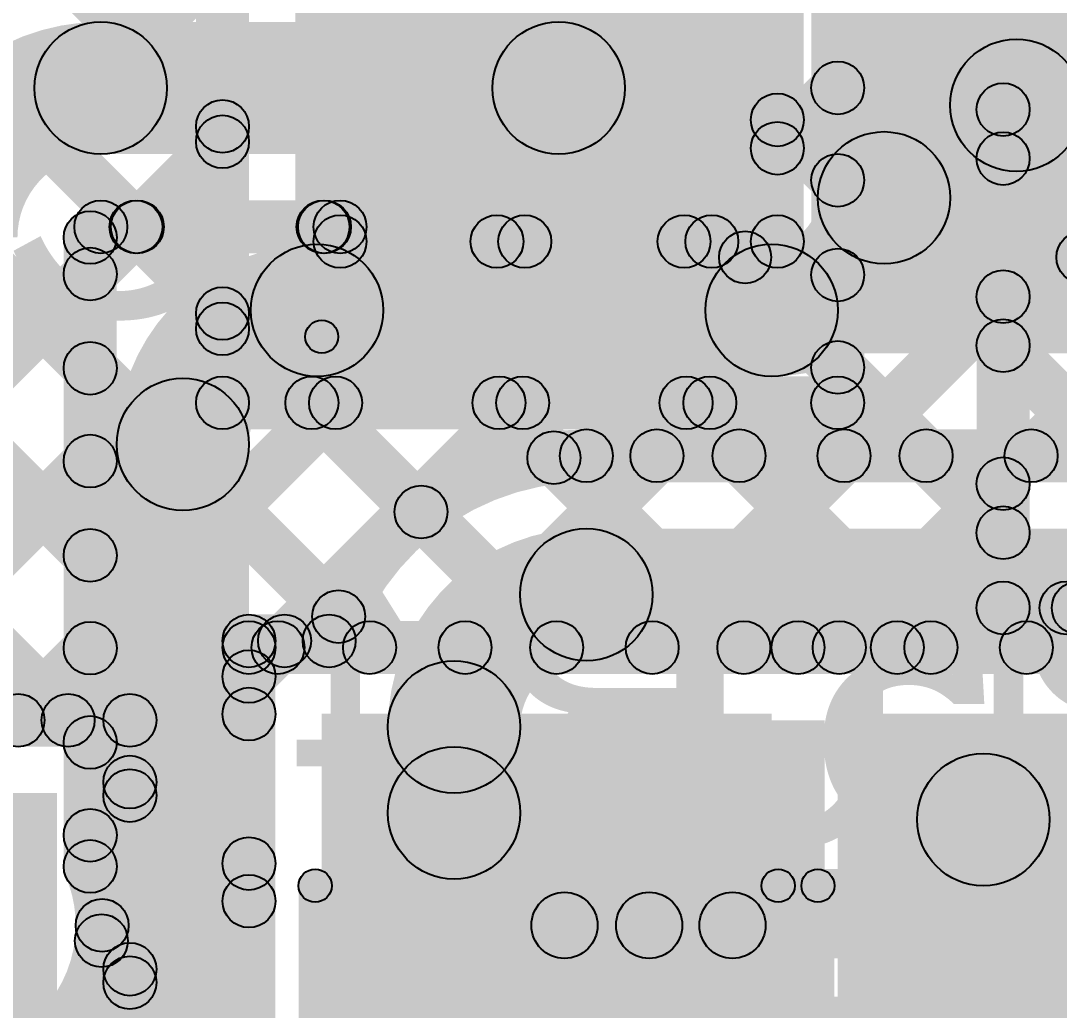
# Model space of a CAD drawing. Header units: millimetres. Extents: x 3.07 to 5.81, y 1.29 to 3.84.
# Drawn here: x 5.2575 to 5.4145, y 1.4232 to 1.5728 of the extents above; entities that cross this region are included whole.
import ezdxf

# ---------------------------------------------------------------- set-up
doc = ezdxf.new("R2010")
doc.units = ezdxf.units.MM
doc.header["$MEASUREMENT"] = 0
for name, color, linetype in [('BottomLayer', 5, 'Continuous'), ('BottomOverlay', 54, 'Continuous'), ('BottomPaste', 16, 'Continuous'), ('BottomSolder', 6, 'Continuous'), ('TopLayer', 1, 'Continuous'), ('TopOverlay', 2, 'Continuous'), ('TopPaste', 8, 'Continuous'), ('TopSolder', 216, 'Continuous'), ('ViaHoleLayer', 16, 'Continuous')]:
    doc.layers.add(name, color=color, linetype=linetype)

# ---------------------------------------------------------------- blocks, each defined once
blk = doc.blocks.new('SI7021_A20_GM1R_8')
at = {"layer": 'TopOverlay'}
h = blk.add_hatch(color=2, dxfattribs=at)
edge = h.paths.add_edge_path()
edge.add_arc((-0.0794, 0.063), 0.005, 0, 360)
h = blk.add_hatch(color=2, dxfattribs=at)
edge = h.paths.add_edge_path()
edge.add_arc((-0.0666, 0.063), 0.005, 0, 360)
h = blk.add_hatch(color=2, dxfattribs=at)
edge = h.paths.add_edge_path()
edge.add_arc((-0.054, 0.063), 0.005, 0, 360)
blk.add_hatch(color=2, dxfattribs=at).paths.add_polyline_path([(-0.054, 0.058), (-0.054, 0.068), (0.055, 0.068), (0.055, 0.058)])
at = {"layer": 'TopSolder'}
for points in [[(-0.07782, 0.05223), (-0.03635, 0.05223), (-0.03635, 0.02651), (-0.07782, 0.02651)], [(-0.0355, 0.05321), (0.0355, 0.05321), (0.0355, -0.05321), (-0.0355, -0.05321)]]:
    blk.add_hatch(color=216, dxfattribs=at).paths.add_polyline_path(points)
at = {"layer": 'TopOverlay', "const_width": 0.01}
blk.add_lwpolyline([(-0.0666, 0.063, 1), (-0.0794, 0.063, 1)], format="xyb", close=True, dxfattribs=at)
at = {"layer": 'TopOverlay'}
for centre in [(-0.0794, 0.063), (-0.0666, 0.063), (-0.054, 0.063)]:
    blk.add_circle(centre, 0.005, dxfattribs=at)
blk = doc.blocks.new('SOT23_5_19')
at = {"layer": 'TopLayer'}
for points in [[(-0.07323, 0.04961), (-0.02913, 0.04961), (-0.02913, 0.0252), (-0.07323, 0.0252)], [(0.02913, 0.04961), (0.07323, 0.04961), (0.07323, 0.0252), (0.02913, 0.0252)], [(-0.07323, 0.0122), (-0.02913, 0.0122), (-0.02913, -0.0122), (-0.07323, -0.0122)], [(-0.07323, -0.0252), (-0.02913, -0.0252), (-0.02913, -0.04961), (-0.07323, -0.04961)], [(0.02913, -0.0252), (0.07323, -0.0252), (0.07323, -0.04961), (0.02913, -0.04961)]]:
    blk.add_hatch(color=1, dxfattribs=at).paths.add_polyline_path(points)
at = {"layer": 'TopOverlay'}
h = blk.add_hatch(color=2, dxfattribs=at)
edge = h.paths.add_edge_path()
edge.add_arc((-0.05824, 0.063), 0.005, 0, 360)
h = blk.add_hatch(color=2, dxfattribs=at)
edge = h.paths.add_edge_path()
edge.add_arc((-0.04976, 0.063), 0.005, 0, 360)
h = blk.add_hatch(color=2, dxfattribs=at)
edge = h.paths.add_edge_path()
edge.add_arc((-0.028, 0.063), 0.00394, 0, 360)
for points in [[(0.023, 0.06694), (0.023, 0.05906), (-0.028, 0.05906), (-0.028, 0.06694)], [(0.023, -0.05906), (0.023, -0.06694), (-0.028, -0.06694), (-0.028, -0.05906)]]:
    blk.add_hatch(color=2, dxfattribs=at).paths.add_polyline_path(points)
h = blk.add_hatch(color=2, dxfattribs=at)
edge = h.paths.add_edge_path()
edge.add_arc((0.023, 0.063), 0.00394, 0, 360)
h = blk.add_hatch(color=2, dxfattribs=at)
edge = h.paths.add_edge_path()
edge.add_arc((-0.028, -0.063), 0.00394, 0, 360)
h = blk.add_hatch(color=2, dxfattribs=at)
edge = h.paths.add_edge_path()
edge.add_arc((0.023, -0.063), 0.00394, 0, 360)
at = {"layer": 'TopPaste'}
for points in [[(-0.07323, 0.04961), (-0.02913, 0.04961), (-0.02913, 0.0252), (-0.07323, 0.0252)], [(0.02913, 0.04961), (0.07323, 0.04961), (0.07323, 0.0252), (0.02913, 0.0252)], [(-0.07323, 0.0122), (-0.02913, 0.0122), (-0.02913, -0.0122), (-0.07323, -0.0122)], [(-0.07323, -0.0252), (-0.02913, -0.0252), (-0.02913, -0.04961), (-0.07323, -0.04961)], [(0.02913, -0.0252), (0.07323, -0.0252), (0.07323, -0.04961), (0.02913, -0.04961)]]:
    blk.add_hatch(color=8, dxfattribs=at).paths.add_polyline_path(points)
at = {"layer": 'TopSolder'}
for points in [[(-0.07723, 0.05361), (-0.02513, 0.05361), (-0.02513, 0.0212), (-0.07723, 0.0212)], [(0.02513, 0.05361), (0.07723, 0.05361), (0.07723, 0.0212), (0.02513, 0.0212)], [(-0.07723, 0.0162), (-0.02513, 0.0162), (-0.02513, -0.0162), (-0.07723, -0.0162)], [(-0.07723, -0.0212), (-0.02513, -0.0212), (-0.02513, -0.05361), (-0.07723, -0.05361)], [(0.02513, -0.0212), (0.07723, -0.0212), (0.07723, -0.05361), (0.02513, -0.05361)]]:
    blk.add_hatch(color=216, dxfattribs=at).paths.add_polyline_path(points)
at = {"layer": 'TopOverlay', "const_width": 0.01}
blk.add_lwpolyline([(-0.04976, 0.063, 1), (-0.05824, 0.063, 1)], format="xyb", close=True, dxfattribs=at)
at = {"layer": 'TopOverlay'}
for centre, radius in [((-0.05824, 0.063), 0.005), ((-0.04976, 0.063), 0.005), ((-0.028, 0.063), 0.00394), ((0.023, 0.063), 0.00394), ((-0.028, -0.063), 0.00394), ((0.023, -0.063), 0.00394)]:
    blk.add_circle(centre, radius, dxfattribs=at)
blk = doc.blocks.new('RES0805_B_50')
at = {"layer": 'BottomLayer'}
for points in [[(-0.06, 0.025), (-0.02, 0.025), (-0.02, -0.025), (-0.06, -0.025)], [(0.02, 0.025), (0.06, 0.025), (0.06, -0.025), (0.02, -0.025)]]:
    blk.add_hatch(color=5, dxfattribs=at).paths.add_polyline_path(points)
at = {"layer": 'BottomOverlay'}
h = blk.add_hatch(color=54, dxfattribs=at)
edge = h.paths.add_edge_path()
edge.add_arc((-0.065, 0.035), 0.0025, 0, 360)
h = blk.add_hatch(color=54, dxfattribs=at)
edge = h.paths.add_edge_path()
edge.add_arc((-0.065, 0.035), 0.0025, 0, 360)
for points in [[(0.065, 0.0375), (0.065, 0.0325), (-0.065, 0.0325), (-0.065, 0.0375)], [(-0.0625, -0.035), (-0.0675, -0.035), (-0.0675, 0.035), (-0.0625, 0.035)], [(0.0675, -0.035), (0.0625, -0.035), (0.0625, 0.035), (0.0675, 0.035)], [(0.065, -0.0325), (0.065, -0.0375), (-0.065, -0.0375), (-0.065, -0.0325)]]:
    blk.add_hatch(color=54, dxfattribs=at).paths.add_polyline_path(points)
h = blk.add_hatch(color=54, dxfattribs=at)
edge = h.paths.add_edge_path()
edge.add_arc((0.065, 0.035), 0.0025, 0, 360)
h = blk.add_hatch(color=54, dxfattribs=at)
edge = h.paths.add_edge_path()
edge.add_arc((0.065, 0.035), 0.0025, 0, 360)
h = blk.add_hatch(color=54, dxfattribs=at)
edge = h.paths.add_edge_path()
edge.add_arc((-0.065, -0.035), 0.0025, 0, 360)
h = blk.add_hatch(color=54, dxfattribs=at)
edge = h.paths.add_edge_path()
edge.add_arc((-0.065, -0.035), 0.0025, 0, 360)
h = blk.add_hatch(color=54, dxfattribs=at)
edge = h.paths.add_edge_path()
edge.add_arc((0.065, -0.035), 0.0025, 0, 360)
h = blk.add_hatch(color=54, dxfattribs=at)
edge = h.paths.add_edge_path()
edge.add_arc((0.065, -0.035), 0.0025, 0, 360)
at = {"layer": 'BottomPaste'}
for points in [[(-0.06, 0.025), (-0.02, 0.025), (-0.02, -0.025), (-0.06, -0.025)], [(0.02, 0.025), (0.06, 0.025), (0.06, -0.025), (0.02, -0.025)]]:
    blk.add_hatch(color=16, dxfattribs=at).paths.add_polyline_path(points)
at = {"layer": 'BottomSolder'}
for points in [[(-0.064, 0.029), (-0.016, 0.029), (-0.016, -0.029), (-0.064, -0.029)], [(0.016, 0.029), (0.064, 0.029), (0.064, -0.029), (0.016, -0.029)]]:
    blk.add_hatch(color=6, dxfattribs=at).paths.add_polyline_path(points)
at = {"layer": 'BottomOverlay'}
for centre in [(-0.065, 0.035), (-0.065, 0.035), (0.065, 0.035), (0.065, 0.035), (-0.065, -0.035), (-0.065, -0.035), (0.065, -0.035), (0.065, -0.035)]:
    blk.add_circle(centre, 0.0025, dxfattribs=at)
blk = doc.blocks.new('RES0805_B_51')
at = {"layer": 'BottomLayer'}
for points in [[(-0.06, 0.025), (-0.02, 0.025), (-0.02, -0.025), (-0.06, -0.025)], [(0.02, 0.025), (0.06, 0.025), (0.06, -0.025), (0.02, -0.025)]]:
    blk.add_hatch(color=5, dxfattribs=at).paths.add_polyline_path(points)
at = {"layer": 'BottomOverlay'}
h = blk.add_hatch(color=54, dxfattribs=at)
edge = h.paths.add_edge_path()
edge.add_arc((-0.065, 0.035), 0.0025, 0, 360)
h = blk.add_hatch(color=54, dxfattribs=at)
edge = h.paths.add_edge_path()
edge.add_arc((-0.065, 0.035), 0.0025, 0, 360)
for points in [[(0.065, 0.0375), (0.065, 0.0325), (-0.065, 0.0325), (-0.065, 0.0375)], [(-0.0625, -0.035), (-0.0675, -0.035), (-0.0675, 0.035), (-0.0625, 0.035)], [(0.0675, -0.035), (0.0625, -0.035), (0.0625, 0.035), (0.0675, 0.035)], [(0.065, -0.0325), (0.065, -0.0375), (-0.065, -0.0375), (-0.065, -0.0325)]]:
    blk.add_hatch(color=54, dxfattribs=at).paths.add_polyline_path(points)
h = blk.add_hatch(color=54, dxfattribs=at)
edge = h.paths.add_edge_path()
edge.add_arc((0.065, 0.035), 0.0025, 0, 360)
h = blk.add_hatch(color=54, dxfattribs=at)
edge = h.paths.add_edge_path()
edge.add_arc((0.065, 0.035), 0.0025, 0, 360)
h = blk.add_hatch(color=54, dxfattribs=at)
edge = h.paths.add_edge_path()
edge.add_arc((-0.065, -0.035), 0.0025, 0, 360)
h = blk.add_hatch(color=54, dxfattribs=at)
edge = h.paths.add_edge_path()
edge.add_arc((-0.065, -0.035), 0.0025, 0, 360)
h = blk.add_hatch(color=54, dxfattribs=at)
edge = h.paths.add_edge_path()
edge.add_arc((0.065, -0.035), 0.0025, 0, 360)
h = blk.add_hatch(color=54, dxfattribs=at)
edge = h.paths.add_edge_path()
edge.add_arc((0.065, -0.035), 0.0025, 0, 360)
at = {"layer": 'BottomPaste'}
for points in [[(-0.06, 0.025), (-0.02, 0.025), (-0.02, -0.025), (-0.06, -0.025)], [(0.02, 0.025), (0.06, 0.025), (0.06, -0.025), (0.02, -0.025)]]:
    blk.add_hatch(color=16, dxfattribs=at).paths.add_polyline_path(points)
at = {"layer": 'BottomSolder'}
for points in [[(-0.064, 0.029), (-0.016, 0.029), (-0.016, -0.029), (-0.064, -0.029)], [(0.016, 0.029), (0.064, 0.029), (0.064, -0.029), (0.016, -0.029)]]:
    blk.add_hatch(color=6, dxfattribs=at).paths.add_polyline_path(points)
at = {"layer": 'BottomOverlay'}
for centre in [(-0.065, 0.035), (-0.065, 0.035), (0.065, 0.035), (0.065, 0.035), (-0.065, -0.035), (-0.065, -0.035), (0.065, -0.035), (0.065, -0.035)]:
    blk.add_circle(centre, 0.0025, dxfattribs=at)
blk = doc.blocks.new('C__0805_B_101')
at = {"layer": 'BottomLayer'}
for points in [[(-0.06, 0.03), (-0.02, 0.03), (-0.02, -0.03), (-0.06, -0.03)], [(0.02, 0.03), (0.06, 0.03), (0.06, -0.03), (0.02, -0.03)]]:
    blk.add_hatch(color=5, dxfattribs=at).paths.add_polyline_path(points)
at = {"layer": 'BottomOverlay'}
h = blk.add_hatch(color=54, dxfattribs=at)
edge = h.paths.add_edge_path()
edge.add_arc((-0.065, 0.035), 0.0025, 0, 360)
h = blk.add_hatch(color=54, dxfattribs=at)
edge = h.paths.add_edge_path()
edge.add_arc((-0.065, 0.035), 0.0025, 0, 360)
for points in [[(-0.065, 0.0325), (-0.065, 0.0375), (0.065, 0.0375), (0.065, 0.0325)], [(-0.0625, -0.035), (-0.0675, -0.035), (-0.0675, 0.035), (-0.0625, 0.035)], [(0.0675, -0.035), (0.0625, -0.035), (0.0625, 0.035), (0.0675, 0.035)], [(-0.065, -0.0375), (-0.065, -0.0325), (0.065, -0.0325), (0.065, -0.0375)]]:
    blk.add_hatch(color=54, dxfattribs=at).paths.add_polyline_path(points)
h = blk.add_hatch(color=54, dxfattribs=at)
edge = h.paths.add_edge_path()
edge.add_arc((0.065, 0.035), 0.0025, 0, 360)
h = blk.add_hatch(color=54, dxfattribs=at)
edge = h.paths.add_edge_path()
edge.add_arc((0.065, 0.035), 0.0025, 0, 360)
h = blk.add_hatch(color=54, dxfattribs=at)
edge = h.paths.add_edge_path()
edge.add_arc((-0.065, -0.035), 0.0025, 0, 360)
h = blk.add_hatch(color=54, dxfattribs=at)
edge = h.paths.add_edge_path()
edge.add_arc((-0.065, -0.035), 0.0025, 0, 360)
h = blk.add_hatch(color=54, dxfattribs=at)
edge = h.paths.add_edge_path()
edge.add_arc((0.065, -0.035), 0.0025, 0, 360)
h = blk.add_hatch(color=54, dxfattribs=at)
edge = h.paths.add_edge_path()
edge.add_arc((0.065, -0.035), 0.0025, 0, 360)
at = {"layer": 'BottomPaste'}
for points in [[(-0.06, 0.03), (-0.02, 0.03), (-0.02, -0.03), (-0.06, -0.03)], [(0.02, 0.03), (0.06, 0.03), (0.06, -0.03), (0.02, -0.03)]]:
    blk.add_hatch(color=16, dxfattribs=at).paths.add_polyline_path(points)
at = {"layer": 'BottomSolder'}
for points in [[(-0.064, 0.034), (-0.016, 0.034), (-0.016, -0.034), (-0.064, -0.034)], [(0.016, 0.034), (0.064, 0.034), (0.064, -0.034), (0.016, -0.034)]]:
    blk.add_hatch(color=6, dxfattribs=at).paths.add_polyline_path(points)
at = {"layer": 'BottomOverlay'}
for centre in [(-0.065, 0.035), (-0.065, 0.035), (0.065, 0.035), (0.065, 0.035), (-0.065, -0.035), (-0.065, -0.035), (0.065, -0.035), (0.065, -0.035)]:
    blk.add_circle(centre, 0.0025, dxfattribs=at)

msp = doc.modelspace()

# ---------------------------------------------------------------- hatches: boundary and pattern name
at = {"layer": 'BottomLayer'}
for points in [[(4.93017, 1.90897), (4.93583, 1.91462), (5.29083, 1.55962), (5.28517, 1.55397)], [(4.93017, 1.88068), (4.93583, 1.88634), (5.29083, 1.53134), (5.28517, 1.52568)], [(4.93017, 1.8524), (4.93583, 1.85806), (5.30838, 1.48551), (5.30272, 1.47985)], [(4.93017, 1.82411), (4.93583, 1.82977), (5.29483, 1.47077), (5.28917, 1.46511)], [(4.93017, 1.79583), (4.93583, 1.80149), (5.26749, 1.46983), (5.26183, 1.46417)], [(5.292, 1.515), (5.284, 1.515), (5.284, 1.684), (5.292, 1.684)], [(5.299, 1.526), (5.37, 1.526), (5.37, 1.673), (5.299, 1.673)], [(5.38383, 1.55979), (5.37817, 1.56545), (5.41155, 1.59883), (5.41721, 1.59317)], [(5.38383, 1.53151), (5.37817, 1.53717), (5.43983, 1.59883), (5.44549, 1.59317)], [(5.38478, 1.50417), (5.37912, 1.50983), (5.46812, 1.59883), (5.47378, 1.59317)], [(5.38739, 1.59317), (5.39305, 1.59883), (5.4526, 1.53927), (5.44694, 1.53362)], [(5.385, 1.515), (5.377, 1.515), (5.377, 1.596), (5.385, 1.596)], [(5.17507, 1.46417), (5.16941, 1.46983), (5.28517, 1.58559), (5.29083, 1.57993)], [(5.37817, 1.5741), (5.38383, 1.57976), (5.42917, 1.53442), (5.42352, 1.52876)], [(5.408, 1.55), (5.408, 1.57), (5.532, 1.57), (5.532, 1.55)], [(5.20335, 1.46417), (5.1977, 1.46983), (5.28517, 1.5573), (5.29083, 1.55165)], [(5.37817, 1.54582), (5.38383, 1.55148), (5.4226, 1.51271), (5.41694, 1.50705)], [(5.23164, 1.46417), (5.22598, 1.46983), (5.28517, 1.52902), (5.29083, 1.52336)], [(5.37817, 1.51754), (5.38383, 1.52319), (5.39719, 1.50983), (5.39154, 1.50417)], [(5.288, 1.511), (5.288, 1.519), (5.381, 1.519), (5.381, 1.511)], [(5.41306, 1.50417), (5.4074, 1.50983), (5.41638, 1.51881), (5.42204, 1.51315)], [(5.25992, 1.46417), (5.25427, 1.46983), (5.30227, 1.51783), (5.30792, 1.51217)], [(5.30021, 1.47617), (5.29455, 1.48183), (5.33055, 1.51783), (5.33621, 1.51217)], [(5.29868, 1.51217), (5.30434, 1.51783), (5.32084, 1.50133), (5.31518, 1.49567)], [(5.32697, 1.51217), (5.33262, 1.51783), (5.34092, 1.50953), (5.33526, 1.50388)], [(5.35649, 1.50417), (5.35083, 1.50983), (5.35883, 1.51783), (5.36449, 1.51217)], [(5.35525, 1.51217), (5.36091, 1.51783), (5.36891, 1.50983), (5.36325, 1.50417)], [(5.343, 1.503), (5.343, 1.511), (5.42064, 1.511), (5.42064, 1.503)], [(5.343, 1.476), (5.343, 1.496), (5.59155, 1.496), (5.59155, 1.476)], [(5.292, 1.475), (5.292, 1.483), (5.30412, 1.483), (5.30412, 1.475)], [(5.29483, 1.47079), (5.28917, 1.47645), (5.29455, 1.48183), (5.30021, 1.47617)], [(5.296, 1.399), (5.288, 1.399), (5.288, 1.479), (5.296, 1.479)], [(5.27683, 1.45279), (5.27117, 1.45845), (5.28917, 1.47645), (5.29483, 1.47079)], [(4.933, 1.463), (4.933, 1.471), (5.274, 1.471), (5.274, 1.463)], [(5.303, 1.396), (5.371, 1.396), (5.371, 1.468), (5.303, 1.468)], [(5.381, 1.396), (5.45, 1.396), (5.45, 1.468), (5.381, 1.468)], [(5.278, 1.385), (5.27, 1.385), (5.27, 1.467), (5.278, 1.467)], [(5.333, 1.453), (5.313, 1.453), (5.313, 1.466), (5.333, 1.466)], [(5.403, 1.442), (5.403, 1.462), (5.5936, 1.462), (5.5936, 1.442)], [(5.27117, 1.45483), (5.27683, 1.46049), (5.29483, 1.44249), (5.28917, 1.43683)], [(4.122, 1.396), (5.263, 1.396), (5.263, 1.456), (4.122, 1.456)], [(5.27683, 1.42451), (5.27117, 1.43017), (5.28917, 1.44817), (5.29483, 1.44251)], [(5.27117, 1.42655), (5.27683, 1.4322), (5.29483, 1.4142), (5.28917, 1.40855)]]:
    msp.add_hatch(color=5, dxfattribs=at).paths.add_polyline_path(points)
h = msp.add_hatch(color=5, dxfattribs=at)
edge = h.paths.add_edge_path()
edge.add_arc((5.408, 1.56), 0.01, 0, 360)
h = msp.add_hatch(color=5, dxfattribs=at)
edge = h.paths.add_edge_path()
edge.add_arc((5.381, 1.56262), 0.004, 0, 360)
h = msp.add_hatch(color=5, dxfattribs=at)
edge = h.paths.add_edge_path()
edge.add_arc((5.288, 1.5568), 0.004, 0, 360)
h = msp.add_hatch(color=5, dxfattribs=at)
edge = h.paths.add_edge_path()
edge.add_arc((5.288, 1.55447), 0.004, 0, 360)
h = msp.add_hatch(color=5, dxfattribs=at)
edge = h.paths.add_edge_path()
edge.add_arc((5.381, 1.54865), 0.004, 0, 360)
h = msp.add_hatch(color=5, dxfattribs=at)
edge = h.paths.add_edge_path()
edge.add_arc((5.381, 1.53434), 0.004, 0, 360)
h = msp.add_hatch(color=5, dxfattribs=at)
edge = h.paths.add_edge_path()
edge.add_arc((5.288, 1.52851), 0.004, 0, 360)
h = msp.add_hatch(color=5, dxfattribs=at)
edge = h.paths.add_edge_path()
edge.add_arc((5.288, 1.52619), 0.004, 0, 360)
h = msp.add_hatch(color=5, dxfattribs=at)
edge = h.paths.add_edge_path()
edge.add_arc((5.381, 1.52036), 0.004, 0, 360)
h = msp.add_hatch(color=5, dxfattribs=at)
edge = h.paths.add_edge_path()
edge.add_arc((5.288, 1.515), 0.004, 0, 360)
h = msp.add_hatch(color=5, dxfattribs=at)
edge = h.paths.add_edge_path()
edge.add_arc((5.288, 1.515), 0.004, 0, 360)
h = msp.add_hatch(color=5, dxfattribs=at)
edge = h.paths.add_edge_path()
edge.add_arc((5.30151, 1.515), 0.004, 0, 360)
h = msp.add_hatch(color=5, dxfattribs=at)
edge = h.paths.add_edge_path()
edge.add_arc((5.30509, 1.515), 0.004, 0, 360)
h = msp.add_hatch(color=5, dxfattribs=at)
edge = h.paths.add_edge_path()
edge.add_arc((5.3298, 1.515), 0.004, 0, 360)
h = msp.add_hatch(color=5, dxfattribs=at)
edge = h.paths.add_edge_path()
edge.add_arc((5.33338, 1.515), 0.004, 0, 360)
h = msp.add_hatch(color=5, dxfattribs=at)
edge = h.paths.add_edge_path()
edge.add_arc((5.35808, 1.515), 0.004, 0, 360)
h = msp.add_hatch(color=5, dxfattribs=at)
edge = h.paths.add_edge_path()
edge.add_arc((5.36166, 1.515), 0.004, 0, 360)
h = msp.add_hatch(color=5, dxfattribs=at)
edge = h.paths.add_edge_path()
edge.add_arc((5.381, 1.515), 0.004, 0, 360)
h = msp.add_hatch(color=5, dxfattribs=at)
edge = h.paths.add_edge_path()
edge.add_arc((5.381, 1.515), 0.004, 0, 360)
h = msp.add_hatch(color=5, dxfattribs=at)
edge = h.paths.add_edge_path()
edge.add_arc((5.33809, 1.50671), 0.004, 0, 360)
h = msp.add_hatch(color=5, dxfattribs=at)
edge = h.paths.add_edge_path()
edge.add_arc((5.343, 1.507), 0.004, 0, 360)
h = msp.add_hatch(color=5, dxfattribs=at)
edge = h.paths.add_edge_path()
edge.add_arc((5.343, 1.507), 0.004, 0, 360)
h = msp.add_hatch(color=5, dxfattribs=at)
edge = h.paths.add_edge_path()
edge.add_arc((5.35366, 1.507), 0.004, 0, 360)
h = msp.add_hatch(color=5, dxfattribs=at)
edge = h.paths.add_edge_path()
edge.add_arc((5.36608, 1.507), 0.004, 0, 360)
h = msp.add_hatch(color=5, dxfattribs=at)
edge = h.paths.add_edge_path()
edge.add_arc((5.38195, 1.507), 0.004, 0, 360)
h = msp.add_hatch(color=5, dxfattribs=at)
edge = h.paths.add_edge_path()
edge.add_arc((5.39436, 1.507), 0.004, 0, 360)
h = msp.add_hatch(color=5, dxfattribs=at)
edge = h.paths.add_edge_path()
edge.add_arc((5.41023, 1.507), 0.004, 0, 360)
h = msp.add_hatch(color=5, dxfattribs=at)
edge = h.paths.add_edge_path()
edge.add_arc((5.31801, 1.4985), 0.004, 0, 360)
h = msp.add_hatch(color=5, dxfattribs=at)
edge = h.paths.add_edge_path()
edge.add_arc((5.343, 1.486), 0.01, 0, 360)
h = msp.add_hatch(color=5, dxfattribs=at)
edge = h.paths.add_edge_path()
edge.add_arc((5.343, 1.486), 0.01, 0, 360)
h = msp.add_hatch(color=5, dxfattribs=at)
edge = h.paths.add_edge_path()
edge.add_arc((5.30555, 1.48268), 0.004, 0, 360)
h = msp.add_hatch(color=5, dxfattribs=at)
edge = h.paths.add_edge_path()
edge.add_arc((5.292, 1.479), 0.004, 0, 360)
h = msp.add_hatch(color=5, dxfattribs=at)
edge = h.paths.add_edge_path()
edge.add_arc((5.292, 1.479), 0.004, 0, 360)
h = msp.add_hatch(color=5, dxfattribs=at)
edge = h.paths.add_edge_path()
edge.add_arc((5.29738, 1.479), 0.004, 0, 360)
h = msp.add_hatch(color=5, dxfattribs=at)
edge = h.paths.add_edge_path()
edge.add_arc((5.29738, 1.479), 0.004, 0, 360)
h = msp.add_hatch(color=5, dxfattribs=at)
edge = h.paths.add_edge_path()
edge.add_arc((5.30412, 1.479), 0.004, 0, 360)
h = msp.add_hatch(color=5, dxfattribs=at)
edge = h.paths.add_edge_path()
edge.add_arc((5.30412, 1.479), 0.004, 0, 360)
h = msp.add_hatch(color=5, dxfattribs=at)
edge = h.paths.add_edge_path()
edge.add_arc((5.292, 1.47362), 0.004, 0, 360)
h = msp.add_hatch(color=5, dxfattribs=at)
edge = h.paths.add_edge_path()
edge.add_arc((5.292, 1.47362), 0.004, 0, 360)
h = msp.add_hatch(color=5, dxfattribs=at)
edge = h.paths.add_edge_path()
edge.add_arc((5.323, 1.466), 0.01, 0, 360)
h = msp.add_hatch(color=5, dxfattribs=at)
edge = h.paths.add_edge_path()
edge.add_arc((5.323, 1.466), 0.01, 0, 360)
h = msp.add_hatch(color=5, dxfattribs=at)
edge = h.paths.add_edge_path()
edge.add_arc((5.25709, 1.467), 0.004, 0, 360)
h = msp.add_hatch(color=5, dxfattribs=at)
edge = h.paths.add_edge_path()
edge.add_arc((5.26466, 1.467), 0.004, 0, 360)
h = msp.add_hatch(color=5, dxfattribs=at)
edge = h.paths.add_edge_path()
edge.add_arc((5.274, 1.467), 0.004, 0, 360)
h = msp.add_hatch(color=5, dxfattribs=at)
edge = h.paths.add_edge_path()
edge.add_arc((5.274, 1.467), 0.004, 0, 360)
h = msp.add_hatch(color=5, dxfattribs=at)
edge = h.paths.add_edge_path()
edge.add_arc((5.292, 1.46794), 0.004, 0, 360)
h = msp.add_hatch(color=5, dxfattribs=at)
edge = h.paths.add_edge_path()
edge.add_arc((5.323, 1.453), 0.01181, 0, 360)
h = msp.add_hatch(color=5, dxfattribs=at)
edge = h.paths.add_edge_path()
edge.add_arc((5.403, 1.452), 0.01181, 0, 360)
h = msp.add_hatch(color=5, dxfattribs=at)
edge = h.paths.add_edge_path()
edge.add_arc((5.274, 1.45766), 0.004, 0, 360)
h = msp.add_hatch(color=5, dxfattribs=at)
edge = h.paths.add_edge_path()
edge.add_arc((5.323, 1.453), 0.01, 0, 360)
h = msp.add_hatch(color=5, dxfattribs=at)
edge = h.paths.add_edge_path()
edge.add_arc((5.403, 1.452), 0.01, 0, 360)
h = msp.add_hatch(color=5, dxfattribs=at)
edge = h.paths.add_edge_path()
edge.add_arc((5.274, 1.45562), 0.004, 0, 360)
h = msp.add_hatch(color=5, dxfattribs=at)
edge = h.paths.add_edge_path()
edge.add_arc((5.292, 1.44534), 0.004, 0, 360)
h = msp.add_hatch(color=5, dxfattribs=at)
edge = h.paths.add_edge_path()
edge.add_arc((5.247, 1.436), 0.01181, 0, 360)
h = msp.add_hatch(color=5, dxfattribs=at)
edge = h.paths.add_edge_path()
edge.add_arc((5.292, 1.43966), 0.004, 0, 360)
h = msp.add_hatch(color=5, dxfattribs=at)
edge = h.paths.add_edge_path()
edge.add_arc((5.274, 1.42937), 0.004, 0, 360)
h = msp.add_hatch(color=5, dxfattribs=at)
edge = h.paths.add_edge_path()
edge.add_arc((5.274, 1.42734), 0.004, 0, 360)
at = {"layer": 'BottomSolder'}
h = msp.add_hatch(color=6, dxfattribs=at)
edge = h.paths.add_edge_path()
edge.add_arc((5.323, 1.453), 0.01581, 0, 360)
h = msp.add_hatch(color=6, dxfattribs=at)
edge = h.paths.add_edge_path()
edge.add_arc((5.403, 1.452), 0.01581, 0, 360)
h = msp.add_hatch(color=6, dxfattribs=at)
edge = h.paths.add_edge_path()
edge.add_arc((5.247, 1.436), 0.01581, 0, 360)
at = {"layer": 'TopLayer'}
for points in [[(5.35777, 1.5945), (5.36343, 1.60016), (5.40883, 1.55476), (5.40317, 1.5491)], [(5.398, 1.546), (5.378, 1.546), (5.378, 1.593), (5.398, 1.593)], [(5.37469, 1.55066), (5.36904, 1.55632), (5.40317, 1.59045), (5.40883, 1.58479)], [(5.34882, 1.5626), (5.32882, 1.5626), (5.32882, 1.59), (5.34882, 1.59)], [(5.41, 1.484), (5.402, 1.484), (5.402, 1.589), (5.41, 1.589)], [(5.37587, 1.53939), (5.36787, 1.53939), (5.36787, 1.5858), (5.37587, 1.5858)], [(5.2696, 1.5526), (5.2696, 1.5726), (5.33882, 1.5726), (5.33882, 1.5526)], [(5.32749, 1.47517), (5.32183, 1.48083), (5.40317, 1.56217), (5.40883, 1.55651)], [(5.36904, 1.55495), (5.37469, 1.56061), (5.40883, 1.52648), (5.40317, 1.52082)], [(5.2696, 1.5376), (5.2696, 1.5456), (5.30577, 1.5456), (5.30577, 1.5376)], [(5.27083, 1.50336), (5.26517, 1.50902), (5.30058, 1.54443), (5.30624, 1.53877)], [(5.27083, 1.53165), (5.26517, 1.5373), (5.2723, 1.54443), (5.27795, 1.53877)], [(5.27208, 1.53877), (5.27774, 1.54443), (5.34134, 1.48083), (5.33568, 1.47517)], [(5.30037, 1.53877), (5.30603, 1.54443), (5.36962, 1.48083), (5.36397, 1.47517)], [(5.30577, 1.53539), (5.30577, 1.54339), (5.37187, 1.54339), (5.37187, 1.53539)], [(5.27083, 1.47508), (5.26517, 1.48073), (5.32666, 1.54222), (5.33232, 1.53657)], [(5.29921, 1.47517), (5.29355, 1.48083), (5.35494, 1.54222), (5.3606, 1.53657)], [(5.33086, 1.53657), (5.33652, 1.54222), (5.39791, 1.48083), (5.39225, 1.47517)], [(5.35914, 1.53657), (5.3648, 1.54222), (5.40883, 1.49819), (5.40317, 1.49254)], [(5.272, 1.44491), (5.264, 1.44491), (5.264, 1.54), (5.272, 1.54)], [(5.30229, 1.519), (5.30229, 1.539), (5.371, 1.539), (5.371, 1.519)], [(5.35578, 1.47517), (5.35012, 1.48083), (5.40317, 1.53388), (5.40883, 1.52822)], [(5.26517, 1.5174), (5.27083, 1.52306), (5.31306, 1.48083), (5.3074, 1.47517)], [(5.292, 1.368), (5.272, 1.368), (5.272, 1.50871), (5.292, 1.50871)], [(5.38406, 1.47517), (5.3784, 1.48083), (5.40317, 1.5056), (5.40883, 1.49994)], [(5.26517, 1.48911), (5.27083, 1.49477), (5.29483, 1.47077), (5.28917, 1.46511)], [(5.406, 1.48), (5.406, 1.488), (5.539, 1.488), (5.539, 1.48)], [(5.41234, 1.47517), (5.40669, 1.48083), (5.41269, 1.48683), (5.41834, 1.48117)], [(5.292, 1.474), (5.292, 1.482), (5.375, 1.482), (5.375, 1.474)], [(5.375, 1.474), (5.375, 1.482), (5.39, 1.482), (5.39, 1.474)], [(5.375, 1.474), (5.375, 1.482), (5.39, 1.482), (5.39, 1.474)], [(5.39, 1.474), (5.39, 1.482), (5.447, 1.482), (5.447, 1.474)], [(5.29483, 1.47079), (5.28917, 1.47645), (5.29355, 1.48083), (5.29921, 1.47517)], [(5.296, 1.386), (5.288, 1.386), (5.288, 1.478), (5.296, 1.478)], [(5.27083, 1.44679), (5.26517, 1.45245), (5.28917, 1.47645), (5.29483, 1.47079)], [(5.26517, 1.46083), (5.27083, 1.46649), (5.29483, 1.44249), (5.28917, 1.43683)], [(5.303, 1.397), (5.379, 1.397), (5.379, 1.467), (5.303, 1.467)], [(5.386, 1.43), (5.493, 1.43), (5.493, 1.467), (5.386, 1.467)], [(5.22249, 1.37017), (5.21683, 1.37583), (5.28917, 1.44817), (5.29483, 1.44251)], [(5.26686, 1.43085), (5.27252, 1.43651), (5.29483, 1.4142), (5.28917, 1.40855)]]:
    msp.add_hatch(color=1, dxfattribs=at).paths.add_polyline_path(points)
h = msp.add_hatch(color=1, dxfattribs=at)
edge = h.paths.add_edge_path()
edge.add_arc((5.2696, 1.5626), 0.01, 0, 360)
h = msp.add_hatch(color=1, dxfattribs=at)
edge = h.paths.add_edge_path()
edge.add_arc((5.2696, 1.5626), 0.01, 0, 360)
h = msp.add_hatch(color=1, dxfattribs=at)
edge = h.paths.add_edge_path()
edge.add_arc((5.33882, 1.5626), 0.01, 0, 360)
h = msp.add_hatch(color=1, dxfattribs=at)
edge = h.paths.add_edge_path()
edge.add_arc((5.33882, 1.5626), 0.01, 0, 360)
h = msp.add_hatch(color=1, dxfattribs=at)
edge = h.paths.add_edge_path()
edge.add_arc((5.406, 1.55934), 0.004, 0, 360)
h = msp.add_hatch(color=1, dxfattribs=at)
edge = h.paths.add_edge_path()
edge.add_arc((5.37187, 1.55778), 0.004, 0, 360)
h = msp.add_hatch(color=1, dxfattribs=at)
edge = h.paths.add_edge_path()
edge.add_arc((5.37187, 1.55349), 0.004, 0, 360)
h = msp.add_hatch(color=1, dxfattribs=at)
edge = h.paths.add_edge_path()
edge.add_arc((5.388, 1.546), 0.01, 0, 360)
h = msp.add_hatch(color=1, dxfattribs=at)
edge = h.paths.add_edge_path()
edge.add_arc((5.388, 1.546), 0.01, 0, 360)
h = msp.add_hatch(color=1, dxfattribs=at)
edge = h.paths.add_edge_path()
edge.add_arc((5.406, 1.55193), 0.004, 0, 360)
h = msp.add_hatch(color=1, dxfattribs=at)
edge = h.paths.add_edge_path()
edge.add_arc((5.2696, 1.5416), 0.004, 0, 360)
h = msp.add_hatch(color=1, dxfattribs=at)
edge = h.paths.add_edge_path()
edge.add_arc((5.27491, 1.5416), 0.004, 0, 360)
h = msp.add_hatch(color=1, dxfattribs=at)
edge = h.paths.add_edge_path()
edge.add_arc((5.27512, 1.5416), 0.004, 0, 360)
h = msp.add_hatch(color=1, dxfattribs=at)
edge = h.paths.add_edge_path()
edge.add_arc((5.3032, 1.5416), 0.004, 0, 360)
h = msp.add_hatch(color=1, dxfattribs=at)
edge = h.paths.add_edge_path()
edge.add_arc((5.30341, 1.5416), 0.004, 0, 360)
h = msp.add_hatch(color=1, dxfattribs=at)
edge = h.paths.add_edge_path()
edge.add_arc((5.30577, 1.5416), 0.004, 0, 360)
h = msp.add_hatch(color=1, dxfattribs=at)
edge = h.paths.add_edge_path()
edge.add_arc((5.268, 1.54), 0.004, 0, 360)
h = msp.add_hatch(color=1, dxfattribs=at)
edge = h.paths.add_edge_path()
edge.add_arc((5.30577, 1.53939), 0.004, 0, 360)
h = msp.add_hatch(color=1, dxfattribs=at)
edge = h.paths.add_edge_path()
edge.add_arc((5.32949, 1.53939), 0.004, 0, 360)
h = msp.add_hatch(color=1, dxfattribs=at)
edge = h.paths.add_edge_path()
edge.add_arc((5.33369, 1.53939), 0.004, 0, 360)
h = msp.add_hatch(color=1, dxfattribs=at)
edge = h.paths.add_edge_path()
edge.add_arc((5.35777, 1.53939), 0.004, 0, 360)
h = msp.add_hatch(color=1, dxfattribs=at)
edge = h.paths.add_edge_path()
edge.add_arc((5.36197, 1.53939), 0.004, 0, 360)
h = msp.add_hatch(color=1, dxfattribs=at)
edge = h.paths.add_edge_path()
edge.add_arc((5.37187, 1.53939), 0.004, 0, 360)
h = msp.add_hatch(color=1, dxfattribs=at)
edge = h.paths.add_edge_path()
edge.add_arc((5.37187, 1.53939), 0.004, 0, 360)
h = msp.add_hatch(color=1, dxfattribs=at)
edge = h.paths.add_edge_path()
edge.add_arc((5.268, 1.53447), 0.004, 0, 360)
h = msp.add_hatch(color=1, dxfattribs=at)
edge = h.paths.add_edge_path()
edge.add_arc((5.30229, 1.529), 0.01, 0, 360)
h = msp.add_hatch(color=1, dxfattribs=at)
edge = h.paths.add_edge_path()
edge.add_arc((5.30229, 1.529), 0.01, 0, 360)
h = msp.add_hatch(color=1, dxfattribs=at)
edge = h.paths.add_edge_path()
edge.add_arc((5.371, 1.529), 0.01, 0, 360)
h = msp.add_hatch(color=1, dxfattribs=at)
edge = h.paths.add_edge_path()
edge.add_arc((5.371, 1.529), 0.01, 0, 360)
h = msp.add_hatch(color=1, dxfattribs=at)
edge = h.paths.add_edge_path()
edge.add_arc((5.406, 1.53105), 0.004, 0, 360)
h = msp.add_hatch(color=1, dxfattribs=at)
edge = h.paths.add_edge_path()
edge.add_arc((5.406, 1.52365), 0.004, 0, 360)
h = msp.add_hatch(color=1, dxfattribs=at)
edge = h.paths.add_edge_path()
edge.add_arc((5.268, 1.52023), 0.004, 0, 360)
h = msp.add_hatch(color=1, dxfattribs=at)
edge = h.paths.add_edge_path()
edge.add_arc((5.282, 1.50871), 0.01, 0, 360)
h = msp.add_hatch(color=1, dxfattribs=at)
edge = h.paths.add_edge_path()
edge.add_arc((5.282, 1.50871), 0.01, 0, 360)
h = msp.add_hatch(color=1, dxfattribs=at)
edge = h.paths.add_edge_path()
edge.add_arc((5.268, 1.50619), 0.004, 0, 360)
h = msp.add_hatch(color=1, dxfattribs=at)
edge = h.paths.add_edge_path()
edge.add_arc((5.406, 1.50277), 0.004, 0, 360)
h = msp.add_hatch(color=1, dxfattribs=at)
edge = h.paths.add_edge_path()
edge.add_arc((5.406, 1.49536), 0.004, 0, 360)
h = msp.add_hatch(color=1, dxfattribs=at)
edge = h.paths.add_edge_path()
edge.add_arc((5.268, 1.49194), 0.004, 0, 360)
h = msp.add_hatch(color=1, dxfattribs=at)
edge = h.paths.add_edge_path()
edge.add_arc((5.406, 1.484), 0.004, 0, 360)
h = msp.add_hatch(color=1, dxfattribs=at)
edge = h.paths.add_edge_path()
edge.add_arc((5.406, 1.484), 0.004, 0, 360)
h = msp.add_hatch(color=1, dxfattribs=at)
edge = h.paths.add_edge_path()
edge.add_arc((5.41552, 1.484), 0.004, 0, 360)
h = msp.add_hatch(color=1, dxfattribs=at)
edge = h.paths.add_edge_path()
edge.add_arc((5.41736, 1.484), 0.004, 0, 360)
h = msp.add_hatch(color=1, dxfattribs=at)
edge = h.paths.add_edge_path()
edge.add_arc((5.268, 1.47791), 0.004, 0, 360)
h = msp.add_hatch(color=1, dxfattribs=at)
edge = h.paths.add_edge_path()
edge.add_arc((5.292, 1.478), 0.004, 0, 360)
h = msp.add_hatch(color=1, dxfattribs=at)
edge = h.paths.add_edge_path()
edge.add_arc((5.292, 1.478), 0.004, 0, 360)
h = msp.add_hatch(color=1, dxfattribs=at)
edge = h.paths.add_edge_path()
edge.add_arc((5.29638, 1.478), 0.004, 0, 360)
h = msp.add_hatch(color=1, dxfattribs=at)
edge = h.paths.add_edge_path()
edge.add_arc((5.29638, 1.478), 0.004, 0, 360)
h = msp.add_hatch(color=1, dxfattribs=at)
edge = h.paths.add_edge_path()
edge.add_arc((5.31023, 1.478), 0.004, 0, 360)
h = msp.add_hatch(color=1, dxfattribs=at)
edge = h.paths.add_edge_path()
edge.add_arc((5.32466, 1.478), 0.004, 0, 360)
h = msp.add_hatch(color=1, dxfattribs=at)
edge = h.paths.add_edge_path()
edge.add_arc((5.33851, 1.478), 0.004, 0, 360)
h = msp.add_hatch(color=1, dxfattribs=at)
edge = h.paths.add_edge_path()
edge.add_arc((5.35295, 1.478), 0.004, 0, 360)
h = msp.add_hatch(color=1, dxfattribs=at)
edge = h.paths.add_edge_path()
edge.add_arc((5.3668, 1.478), 0.004, 0, 360)
h = msp.add_hatch(color=1, dxfattribs=at)
edge = h.paths.add_edge_path()
edge.add_arc((5.375, 1.478), 0.004, 0, 360)
h = msp.add_hatch(color=1, dxfattribs=at)
edge = h.paths.add_edge_path()
edge.add_arc((5.375, 1.478), 0.004, 0, 360)
h = msp.add_hatch(color=1, dxfattribs=at)
edge = h.paths.add_edge_path()
edge.add_arc((5.375, 1.478), 0.004, 0, 360)
h = msp.add_hatch(color=1, dxfattribs=at)
edge = h.paths.add_edge_path()
edge.add_arc((5.38123, 1.478), 0.004, 0, 360)
h = msp.add_hatch(color=1, dxfattribs=at)
edge = h.paths.add_edge_path()
edge.add_arc((5.39, 1.478), 0.004, 0, 360)
h = msp.add_hatch(color=1, dxfattribs=at)
edge = h.paths.add_edge_path()
edge.add_arc((5.39, 1.478), 0.004, 0, 360)
h = msp.add_hatch(color=1, dxfattribs=at)
edge = h.paths.add_edge_path()
edge.add_arc((5.39, 1.478), 0.004, 0, 360)
h = msp.add_hatch(color=1, dxfattribs=at)
edge = h.paths.add_edge_path()
edge.add_arc((5.39508, 1.478), 0.004, 0, 360)
h = msp.add_hatch(color=1, dxfattribs=at)
edge = h.paths.add_edge_path()
edge.add_arc((5.40952, 1.478), 0.004, 0, 360)
h = msp.add_hatch(color=1, dxfattribs=at)
edge = h.paths.add_edge_path()
edge.add_arc((5.292, 1.47362), 0.004, 0, 360)
h = msp.add_hatch(color=1, dxfattribs=at)
edge = h.paths.add_edge_path()
edge.add_arc((5.292, 1.47362), 0.004, 0, 360)
h = msp.add_hatch(color=1, dxfattribs=at)
edge = h.paths.add_edge_path()
edge.add_arc((5.292, 1.46794), 0.004, 0, 360)
h = msp.add_hatch(color=1, dxfattribs=at)
edge = h.paths.add_edge_path()
edge.add_arc((5.268, 1.46366), 0.004, 0, 360)
h = msp.add_hatch(color=1, dxfattribs=at)
edge = h.paths.add_edge_path()
edge.add_arc((5.323, 1.453), 0.01181, 0, 360)
h = msp.add_hatch(color=1, dxfattribs=at)
edge = h.paths.add_edge_path()
edge.add_arc((5.403, 1.452), 0.01181, 0, 360)
h = msp.add_hatch(color=1, dxfattribs=at)
edge = h.paths.add_edge_path()
edge.add_arc((5.268, 1.44962), 0.004, 0, 360)
h = msp.add_hatch(color=1, dxfattribs=at)
edge = h.paths.add_edge_path()
edge.add_arc((5.292, 1.44534), 0.004, 0, 360)
h = msp.add_hatch(color=1, dxfattribs=at)
edge = h.paths.add_edge_path()
edge.add_arc((5.247, 1.436), 0.01181, 0, 360)
h = msp.add_hatch(color=1, dxfattribs=at)
edge = h.paths.add_edge_path()
edge.add_arc((5.268, 1.44491), 0.004, 0, 360)
h = msp.add_hatch(color=1, dxfattribs=at)
edge = h.paths.add_edge_path()
edge.add_arc((5.268, 1.44491), 0.004, 0, 360)
h = msp.add_hatch(color=1, dxfattribs=at)
edge = h.paths.add_edge_path()
edge.add_arc((5.292, 1.43966), 0.004, 0, 360)
h = msp.add_hatch(color=1, dxfattribs=at)
edge = h.paths.add_edge_path()
edge.add_arc((5.26981, 1.436), 0.004, 0, 360)
h = msp.add_hatch(color=1, dxfattribs=at)
edge = h.paths.add_edge_path()
edge.add_arc((5.26981, 1.436), 0.004, 0, 360)
h = msp.add_hatch(color=1, dxfattribs=at)
edge = h.paths.add_edge_path()
edge.add_arc((5.26969, 1.43368), 0.004, 0, 360)
at = {"layer": 'TopSolder'}
h = msp.add_hatch(color=216, dxfattribs=at)
edge = h.paths.add_edge_path()
edge.add_arc((5.323, 1.453), 0.01581, 0, 360)
h = msp.add_hatch(color=216, dxfattribs=at)
edge = h.paths.add_edge_path()
edge.add_arc((5.403, 1.452), 0.01581, 0, 360)
h = msp.add_hatch(color=216, dxfattribs=at)
edge = h.paths.add_edge_path()
edge.add_arc((5.247, 1.436), 0.01581, 0, 360)
at = {"layer": 'ViaHoleLayer'}
h = msp.add_hatch(color=16, dxfattribs=at)
edge = h.paths.add_edge_path()
edge.add_arc((5.323, 1.453), 0.00787, 0, 360)
h = msp.add_hatch(color=16, dxfattribs=at)
edge = h.paths.add_edge_path()
edge.add_arc((5.403, 1.452), 0.00787, 0, 360)

# ---------------------------------------------------------------- linework, layer by layer
at = {"layer": 'BottomLayer'}
for points, const_width in [([(5.30412, 1.479, -0.322577), (5.343, 1.507)], 0.008), ([(5.323, 1.466, -0.414214), (5.343, 1.486)], 0.02)]:
    msp.add_lwpolyline(points, format="xyb", dxfattribs=dict(at, const_width=const_width))
for centre, radius in [((5.408, 1.56), 0.01), ((5.381, 1.56262), 0.004), ((5.288, 1.5568), 0.004), ((5.288, 1.55447), 0.004), ((5.381, 1.54865), 0.004), ((5.381, 1.53434), 0.004), ((5.288, 1.52851), 0.004), ((5.288, 1.52619), 0.004), ((5.381, 1.52036), 0.004), ((5.288, 1.515), 0.004), ((5.288, 1.515), 0.004), ((5.30151, 1.515), 0.004), ((5.30509, 1.515), 0.004), ((5.3298, 1.515), 0.004), ((5.33338, 1.515), 0.004), ((5.35808, 1.515), 0.004), ((5.36166, 1.515), 0.004), ((5.381, 1.515), 0.004), ((5.381, 1.515), 0.004), ((5.33809, 1.50671), 0.004), ((5.343, 1.507), 0.004), ((5.343, 1.507), 0.004), ((5.35366, 1.507), 0.004), ((5.36608, 1.507), 0.004), ((5.38195, 1.507), 0.004), ((5.39436, 1.507), 0.004), ((5.41023, 1.507), 0.004), ((5.31801, 1.4985), 0.004), ((5.343, 1.486), 0.01), ((5.343, 1.486), 0.01), ((5.30555, 1.48268), 0.004), ((5.292, 1.479), 0.004), ((5.292, 1.479), 0.004), ((5.29738, 1.479), 0.004), ((5.29738, 1.479), 0.004), ((5.30412, 1.479), 0.004), ((5.30412, 1.479), 0.004), ((5.292, 1.47362), 0.004), ((5.292, 1.47362), 0.004), ((5.323, 1.466), 0.01), ((5.323, 1.466), 0.01), ((5.25709, 1.467), 0.004), ((5.26466, 1.467), 0.004), ((5.274, 1.467), 0.004), ((5.274, 1.467), 0.004), ((5.292, 1.46794), 0.004), ((5.274, 1.45766), 0.004), ((5.323, 1.453), 0.01), ((5.403, 1.452), 0.01), ((5.274, 1.45562), 0.004), ((5.292, 1.44534), 0.004), ((5.292, 1.43966), 0.004), ((5.274, 1.42937), 0.004), ((5.274, 1.42734), 0.004)]:
    msp.add_circle(centre, radius, dxfattribs=at)
at = {"layer": 'TopLayer'}
for points, const_width in [([(5.247, 1.54, -0.414214), (5.2696, 1.5626)], 0.02), ([(5.388, 1.546, -0.414214), (5.371, 1.529)], 0.02), ([(5.282, 1.50871, -0.414214), (5.30229, 1.529)], 0.02), ([(5.268, 1.44491, -0.100628), (5.26981, 1.436)], 0.008), ([(5.26981, 1.436, -0.570071), (5.23603, 1.416)], 0.008)]:
    msp.add_lwpolyline(points, format="xyb", dxfattribs=dict(at, const_width=const_width))
for centre, radius in [((5.2696, 1.5626), 0.01), ((5.2696, 1.5626), 0.01), ((5.33882, 1.5626), 0.01), ((5.33882, 1.5626), 0.01), ((5.406, 1.55934), 0.004), ((5.37187, 1.55778), 0.004), ((5.37187, 1.55349), 0.004), ((5.388, 1.546), 0.01), ((5.388, 1.546), 0.01), ((5.406, 1.55193), 0.004), ((5.2696, 1.5416), 0.004), ((5.27491, 1.5416), 0.004), ((5.27512, 1.5416), 0.004), ((5.3032, 1.5416), 0.004), ((5.30341, 1.5416), 0.004), ((5.30577, 1.5416), 0.004), ((5.268, 1.54), 0.004), ((5.30577, 1.53939), 0.004), ((5.32949, 1.53939), 0.004), ((5.33369, 1.53939), 0.004), ((5.35777, 1.53939), 0.004), ((5.36197, 1.53939), 0.004), ((5.37187, 1.53939), 0.004), ((5.37187, 1.53939), 0.004), ((5.268, 1.53447), 0.004), ((5.30229, 1.529), 0.01), ((5.30229, 1.529), 0.01), ((5.371, 1.529), 0.01), ((5.371, 1.529), 0.01), ((5.406, 1.53105), 0.004), ((5.406, 1.52365), 0.004), ((5.268, 1.52023), 0.004), ((5.282, 1.50871), 0.01), ((5.282, 1.50871), 0.01), ((5.268, 1.50619), 0.004), ((5.406, 1.50277), 0.004), ((5.406, 1.49536), 0.004), ((5.268, 1.49194), 0.004), ((5.406, 1.484), 0.004), ((5.406, 1.484), 0.004), ((5.41552, 1.484), 0.004), ((5.41736, 1.484), 0.004), ((5.268, 1.47791), 0.004), ((5.292, 1.478), 0.004), ((5.292, 1.478), 0.004), ((5.29638, 1.478), 0.004), ((5.29638, 1.478), 0.004), ((5.31023, 1.478), 0.004), ((5.32466, 1.478), 0.004), ((5.33851, 1.478), 0.004), ((5.35295, 1.478), 0.004), ((5.3668, 1.478), 0.004), ((5.375, 1.478), 0.004), ((5.375, 1.478), 0.004), ((5.375, 1.478), 0.004), ((5.38123, 1.478), 0.004), ((5.39, 1.478), 0.004), ((5.39, 1.478), 0.004), ((5.39, 1.478), 0.004), ((5.39508, 1.478), 0.004), ((5.40952, 1.478), 0.004), ((5.292, 1.47362), 0.004), ((5.292, 1.47362), 0.004), ((5.292, 1.46794), 0.004), ((5.268, 1.46366), 0.004), ((5.268, 1.44962), 0.004), ((5.292, 1.44534), 0.004), ((5.268, 1.44491), 0.004), ((5.268, 1.44491), 0.004), ((5.292, 1.43966), 0.004), ((5.26981, 1.436), 0.004), ((5.26981, 1.436), 0.004), ((5.26969, 1.43368), 0.004)]:
    msp.add_circle(centre, radius, dxfattribs=at)

# ---------------------------------------------------------------- block references
for name, p, rotation in [('SOT23_5_19', (5.39, 1.6), 180), ('C__0805_B_101', (5.368, 1.56), 360), ('RES0805_B_51', (5.337, 1.377), 270), ('RES0805_B_50', (5.413, 1.377), 270)]:
    msp.add_blockref(name, p, dxfattribs=dict(rotation=rotation))
msp.add_blockref('SI7021_A20_GM1R_8', (5.41909, 1.373))

# ---------------------------------------------------------------- texts
at = {"layer": 'BottomOverlay', "text_generation_flag": 2}
for s, p in [('C4', (5.293, 1.528)), ('R4', (5.366, 1.451)), ('R5', (5.445, 1.451))]:
    msp.add_text(s, height=0.04, dxfattribs=at).set_placement(p)
at = {"layer": 'TopOverlay'}
msp.add_text('U10', height=0.038, dxfattribs=at).set_placement((5.35509, 1.448))

doc.saveas('drawing.dxf')
